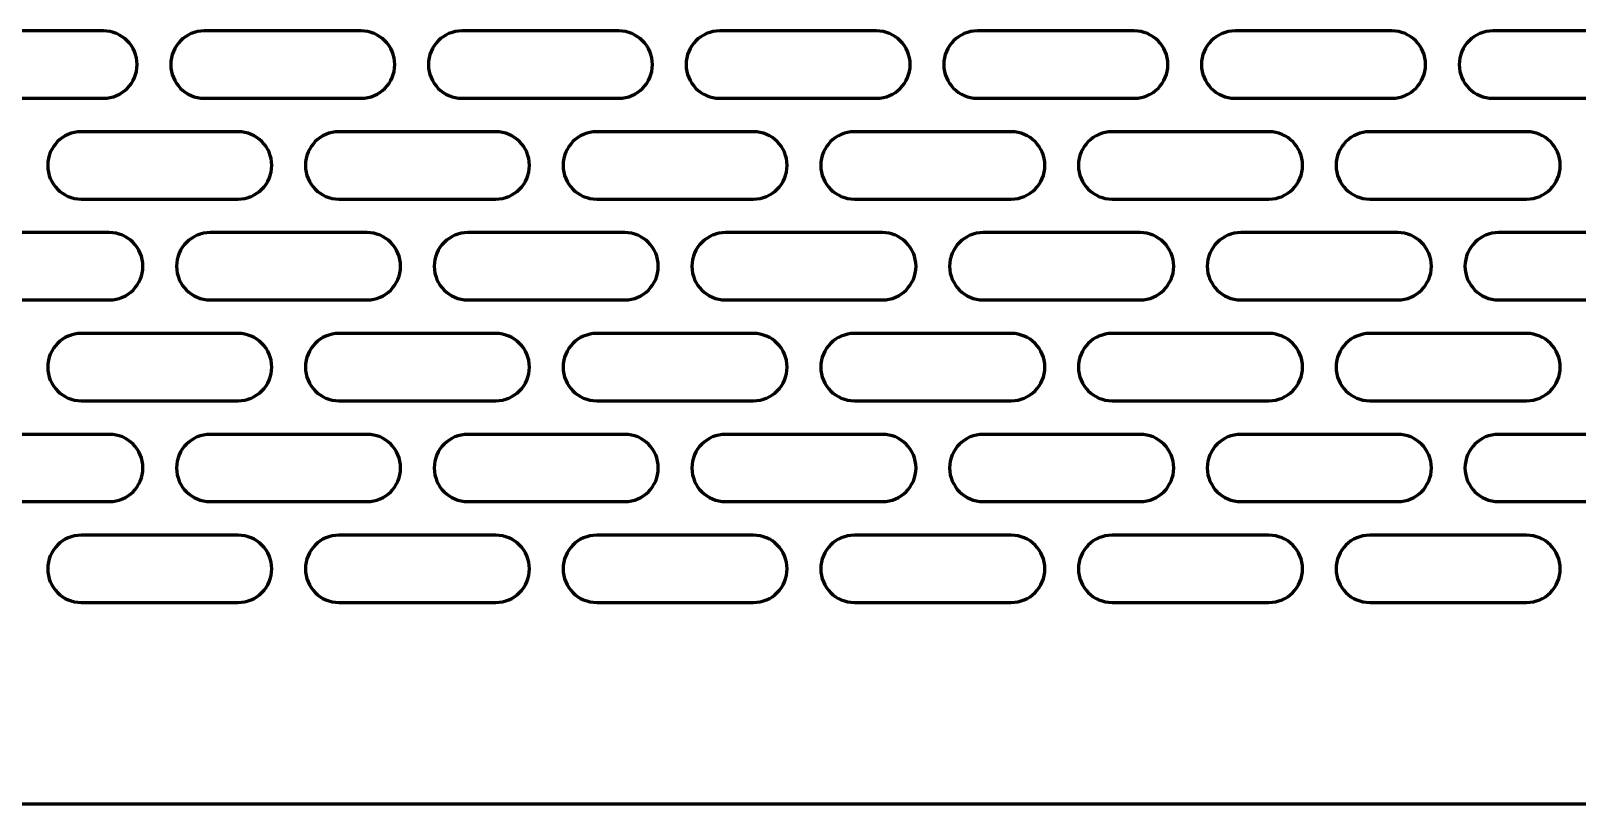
# Model space of a CAD drawing. Header units: millimetres. Extents: x -218 to 987, y 3 to 153.
# Drawn here: x -64.1 to 73.9, y 2.8 to 71.8 of the extents above; entities that cross this region are included whole.
import ezdxf

# ---------------------------------------------------------------- set-up
doc = ezdxf.new("R2010")
doc.units = ezdxf.units.MM
doc.linetypes.add('K5LT_BASIC', pattern=[0])
doc.layers.add('Системный слой', color=7, linetype='Continuous')

# ---------------------------------------------------------------- blocks, each defined once
blk = doc.blocks.new('U0')
at = {"layer": 'Системный слой', "color": 5, "linetype": 'K5LT_BASIC', "lineweight": 60, "true_color": 0x0000ff}
blk.add_line((986.88, 2.82), (-218.12, 2.82), dxfattribs=at)
blk = doc.blocks.new('U586')
at = {"layer": 'Системный слой', "color": 5, "linetype": 'K5LT_BASIC', "lineweight": 60, "true_color": 0x0000ff}
for p, q in [((69.38, 26.82), (55.38, 26.82)), ((55.38, 20.82), (69.38, 20.82))]:
    blk.add_line(p, q, dxfattribs=at)
for centre, start, end in [((55.38, 23.82), 90, 270), ((69.38, 23.82), 270, 90)]:
    blk.add_arc(centre, 3, start, end, dxfattribs=at)
blk = doc.blocks.new('U587')
at = {"layer": 'Системный слой', "color": 5, "linetype": 'K5LT_BASIC', "lineweight": 60, "true_color": 0x0000ff}
for p, q in [((46.38, 26.82), (32.38, 26.82)), ((32.38, 20.82), (46.38, 20.82))]:
    blk.add_line(p, q, dxfattribs=at)
for centre, start, end in [((32.38, 23.82), 90, 270), ((46.38, 23.82), 270, 90)]:
    blk.add_arc(centre, 3, start, end, dxfattribs=at)
blk = doc.blocks.new('U588')
at = {"layer": 'Системный слой', "color": 5, "linetype": 'K5LT_BASIC', "lineweight": 60, "true_color": 0x0000ff}
for p, q in [((23.38, 26.82), (9.38, 26.82)), ((9.38, 20.82), (23.38, 20.82))]:
    blk.add_line(p, q, dxfattribs=at)
for centre, start, end in [((9.38, 23.82), 90, 270), ((23.38, 23.82), 270, 90)]:
    blk.add_arc(centre, 3, start, end, dxfattribs=at)
blk = doc.blocks.new('U589')
at = {"layer": 'Системный слой', "color": 5, "linetype": 'K5LT_BASIC', "lineweight": 60, "true_color": 0x0000ff}
for p, q in [((0.38, 26.82), (-13.62, 26.82)), ((-13.62, 20.82), (0.38, 20.82))]:
    blk.add_line(p, q, dxfattribs=at)
for centre, start, end in [((-13.62, 23.82), 90, 270), ((0.38, 23.82), 270, 90)]:
    blk.add_arc(centre, 3, start, end, dxfattribs=at)
blk = doc.blocks.new('U590')
at = {"layer": 'Системный слой', "color": 5, "linetype": 'K5LT_BASIC', "lineweight": 60, "true_color": 0x0000ff}
for p, q in [((-22.62, 26.82), (-36.62, 26.82)), ((-36.62, 20.82), (-22.62, 20.82))]:
    blk.add_line(p, q, dxfattribs=at)
for centre, start, end in [((-36.62, 23.82), 90, 270), ((-22.62, 23.82), 270, 90)]:
    blk.add_arc(centre, 3, start, end, dxfattribs=at)
blk = doc.blocks.new('U591')
at = {"layer": 'Системный слой', "color": 5, "linetype": 'K5LT_BASIC', "lineweight": 60, "true_color": 0x0000ff}
for p, q in [((-45.62, 26.82), (-59.62, 26.82)), ((-59.62, 20.82), (-45.62, 20.82))]:
    blk.add_line(p, q, dxfattribs=at)
for centre, start, end in [((-59.62, 23.82), 90, 270), ((-45.62, 23.82), 270, 90)]:
    blk.add_arc(centre, 3, start, end, dxfattribs=at)
blk = doc.blocks.new('U705')
at = {"layer": 'Системный слой', "color": 5, "linetype": 'K5LT_BASIC', "lineweight": 60, "true_color": 0x0000ff}
for p, q in [((80.36, 71.82), (66.36, 71.82)), ((66.36, 65.82), (80.36, 65.82))]:
    blk.add_line(p, q, dxfattribs=at)
for centre, start, end in [((66.36, 68.82), 90, 270), ((80.36, 68.82), 270, 90)]:
    blk.add_arc(centre, 3, start, end, dxfattribs=at)
blk = doc.blocks.new('U707')
at = {"layer": 'Системный слой', "color": 5, "linetype": 'K5LT_BASIC', "lineweight": 60, "true_color": 0x0000ff}
for p, q in [((80.88, 53.82), (66.88, 53.82)), ((66.88, 47.82), (80.88, 47.82))]:
    blk.add_line(p, q, dxfattribs=at)
for centre, start, end in [((66.88, 50.82), 90, 270), ((80.88, 50.82), 270, 90)]:
    blk.add_arc(centre, 3, start, end, dxfattribs=at)
blk = doc.blocks.new('U709')
at = {"layer": 'Системный слой', "color": 5, "linetype": 'K5LT_BASIC', "lineweight": 60, "true_color": 0x0000ff}
for p, q in [((80.88, 35.82), (66.88, 35.82)), ((66.88, 29.82), (80.88, 29.82))]:
    blk.add_line(p, q, dxfattribs=at)
for centre, start, end in [((66.88, 32.82), 90, 270), ((80.88, 32.82), 270, 90)]:
    blk.add_arc(centre, 3, start, end, dxfattribs=at)
blk = doc.blocks.new('U711')
at = {"layer": 'Системный слой', "color": 5, "linetype": 'K5LT_BASIC', "lineweight": 60, "true_color": 0x0000ff}
for p, q in [((69.38, 62.82), (55.38, 62.82)), ((55.38, 56.82), (69.38, 56.82))]:
    blk.add_line(p, q, dxfattribs=at)
for centre, start, end in [((55.38, 59.82), 90, 270), ((69.38, 59.82), 270, 90)]:
    blk.add_arc(centre, 3, start, end, dxfattribs=at)
blk = doc.blocks.new('U712')
at = {"layer": 'Системный слой', "color": 5, "linetype": 'K5LT_BASIC', "lineweight": 60, "true_color": 0x0000ff}
for p, q in [((69.38, 44.82), (55.38, 44.82)), ((55.38, 38.82), (69.38, 38.82))]:
    blk.add_line(p, q, dxfattribs=at)
for centre, start, end in [((55.38, 41.82), 90, 270), ((69.38, 41.82), 270, 90)]:
    blk.add_arc(centre, 3, start, end, dxfattribs=at)
blk = doc.blocks.new('U714')
at = {"layer": 'Системный слой', "color": 5, "linetype": 'K5LT_BASIC', "lineweight": 60, "true_color": 0x0000ff}
for p, q in [((57.36, 71.82), (43.36, 71.82)), ((43.36, 65.82), (57.36, 65.82))]:
    blk.add_line(p, q, dxfattribs=at)
for centre, start, end in [((43.36, 68.82), 90, 270), ((57.36, 68.82), 270, 90)]:
    blk.add_arc(centre, 3, start, end, dxfattribs=at)
blk = doc.blocks.new('U715')
at = {"layer": 'Системный слой', "color": 5, "linetype": 'K5LT_BASIC', "lineweight": 60, "true_color": 0x0000ff}
for p, q in [((69.38, 62.82), (55.38, 62.82)), ((55.38, 56.82), (69.38, 56.82))]:
    blk.add_line(p, q, dxfattribs=at)
for centre, start, end in [((55.38, 59.82), 90, 270), ((69.38, 59.82), 270, 90)]:
    blk.add_arc(centre, 3, start, end, dxfattribs=at)
blk = doc.blocks.new('U716')
at = {"layer": 'Системный слой', "color": 5, "linetype": 'K5LT_BASIC', "lineweight": 60, "true_color": 0x0000ff}
for p, q in [((57.88, 53.82), (43.88, 53.82)), ((43.88, 47.82), (57.88, 47.82))]:
    blk.add_line(p, q, dxfattribs=at)
for centre, start, end in [((43.88, 50.82), 90, 270), ((57.88, 50.82), 270, 90)]:
    blk.add_arc(centre, 3, start, end, dxfattribs=at)
blk = doc.blocks.new('U717')
at = {"layer": 'Системный слой', "color": 5, "linetype": 'K5LT_BASIC', "lineweight": 60, "true_color": 0x0000ff}
for p, q in [((69.38, 44.82), (55.38, 44.82)), ((55.38, 38.82), (69.38, 38.82))]:
    blk.add_line(p, q, dxfattribs=at)
for centre, start, end in [((55.38, 41.82), 90, 270), ((69.38, 41.82), 270, 90)]:
    blk.add_arc(centre, 3, start, end, dxfattribs=at)
blk = doc.blocks.new('U718')
at = {"layer": 'Системный слой', "color": 5, "linetype": 'K5LT_BASIC', "lineweight": 60, "true_color": 0x0000ff}
for p, q in [((57.88, 35.82), (43.88, 35.82)), ((43.88, 29.82), (57.88, 29.82))]:
    blk.add_line(p, q, dxfattribs=at)
for centre, start, end in [((43.88, 32.82), 90, 270), ((57.88, 32.82), 270, 90)]:
    blk.add_arc(centre, 3, start, end, dxfattribs=at)
blk = doc.blocks.new('U720')
at = {"layer": 'Системный слой', "color": 5, "linetype": 'K5LT_BASIC', "lineweight": 60, "true_color": 0x0000ff}
for p, q in [((46.38, 62.82), (32.38, 62.82)), ((32.38, 56.82), (46.38, 56.82))]:
    blk.add_line(p, q, dxfattribs=at)
for centre, start, end in [((32.38, 59.82), 90, 270), ((46.38, 59.82), 270, 90)]:
    blk.add_arc(centre, 3, start, end, dxfattribs=at)
blk = doc.blocks.new('U721')
at = {"layer": 'Системный слой', "color": 5, "linetype": 'K5LT_BASIC', "lineweight": 60, "true_color": 0x0000ff}
for p, q in [((46.38, 44.82), (32.38, 44.82)), ((32.38, 38.82), (46.38, 38.82))]:
    blk.add_line(p, q, dxfattribs=at)
for centre, start, end in [((32.38, 41.82), 90, 270), ((46.38, 41.82), 270, 90)]:
    blk.add_arc(centre, 3, start, end, dxfattribs=at)
blk = doc.blocks.new('U723')
at = {"layer": 'Системный слой', "color": 5, "linetype": 'K5LT_BASIC', "lineweight": 60, "true_color": 0x0000ff}
for p, q in [((34.36, 71.82), (20.36, 71.82)), ((20.36, 65.82), (34.36, 65.82))]:
    blk.add_line(p, q, dxfattribs=at)
for centre, start, end in [((20.36, 68.82), 90, 270), ((34.36, 68.82), 270, 90)]:
    blk.add_arc(centre, 3, start, end, dxfattribs=at)
blk = doc.blocks.new('U724')
at = {"layer": 'Системный слой', "color": 5, "linetype": 'K5LT_BASIC', "lineweight": 60, "true_color": 0x0000ff}
for p, q in [((46.38, 62.82), (32.38, 62.82)), ((32.38, 56.82), (46.38, 56.82))]:
    blk.add_line(p, q, dxfattribs=at)
for centre, start, end in [((32.38, 59.82), 90, 270), ((46.38, 59.82), 270, 90)]:
    blk.add_arc(centre, 3, start, end, dxfattribs=at)
blk = doc.blocks.new('U725')
at = {"layer": 'Системный слой', "color": 5, "linetype": 'K5LT_BASIC', "lineweight": 60, "true_color": 0x0000ff}
for p, q in [((34.88, 53.82), (20.88, 53.82)), ((20.88, 47.82), (34.88, 47.82))]:
    blk.add_line(p, q, dxfattribs=at)
for centre, start, end in [((20.88, 50.82), 90, 270), ((34.88, 50.82), 270, 90)]:
    blk.add_arc(centre, 3, start, end, dxfattribs=at)
blk = doc.blocks.new('U726')
at = {"layer": 'Системный слой', "color": 5, "linetype": 'K5LT_BASIC', "lineweight": 60, "true_color": 0x0000ff}
for p, q in [((46.38, 44.82), (32.38, 44.82)), ((32.38, 38.82), (46.38, 38.82))]:
    blk.add_line(p, q, dxfattribs=at)
for centre, start, end in [((32.38, 41.82), 90, 270), ((46.38, 41.82), 270, 90)]:
    blk.add_arc(centre, 3, start, end, dxfattribs=at)
blk = doc.blocks.new('U727')
at = {"layer": 'Системный слой', "color": 5, "linetype": 'K5LT_BASIC', "lineweight": 60, "true_color": 0x0000ff}
for p, q in [((34.88, 35.82), (20.88, 35.82)), ((20.88, 29.82), (34.88, 29.82))]:
    blk.add_line(p, q, dxfattribs=at)
for centre, start, end in [((20.88, 32.82), 90, 270), ((34.88, 32.82), 270, 90)]:
    blk.add_arc(centre, 3, start, end, dxfattribs=at)
blk = doc.blocks.new('U729')
at = {"layer": 'Системный слой', "color": 5, "linetype": 'K5LT_BASIC', "lineweight": 60, "true_color": 0x0000ff}
for p, q in [((23.38, 62.82), (9.38, 62.82)), ((9.38, 56.82), (23.38, 56.82))]:
    blk.add_line(p, q, dxfattribs=at)
for centre, start, end in [((9.38, 59.82), 90, 270), ((23.38, 59.82), 270, 90)]:
    blk.add_arc(centre, 3, start, end, dxfattribs=at)
blk = doc.blocks.new('U730')
at = {"layer": 'Системный слой', "color": 5, "linetype": 'K5LT_BASIC', "lineweight": 60, "true_color": 0x0000ff}
for p, q in [((23.38, 44.82), (9.38, 44.82)), ((9.38, 38.82), (23.38, 38.82))]:
    blk.add_line(p, q, dxfattribs=at)
for centre, start, end in [((9.38, 41.82), 90, 270), ((23.38, 41.82), 270, 90)]:
    blk.add_arc(centre, 3, start, end, dxfattribs=at)
blk = doc.blocks.new('U732')
at = {"layer": 'Системный слой', "color": 5, "linetype": 'K5LT_BASIC', "lineweight": 60, "true_color": 0x0000ff}
for p, q in [((11.36, 71.82), (-2.64, 71.82)), ((-2.64, 65.82), (11.36, 65.82))]:
    blk.add_line(p, q, dxfattribs=at)
for centre, start, end in [((-2.64, 68.82), 90, 270), ((11.36, 68.82), 270, 90)]:
    blk.add_arc(centre, 3, start, end, dxfattribs=at)
blk = doc.blocks.new('U733')
at = {"layer": 'Системный слой', "color": 5, "linetype": 'K5LT_BASIC', "lineweight": 60, "true_color": 0x0000ff}
for p, q in [((23.38, 62.82), (9.38, 62.82)), ((9.38, 56.82), (23.38, 56.82))]:
    blk.add_line(p, q, dxfattribs=at)
for centre, start, end in [((9.38, 59.82), 90, 270), ((23.38, 59.82), 270, 90)]:
    blk.add_arc(centre, 3, start, end, dxfattribs=at)
blk = doc.blocks.new('U734')
at = {"layer": 'Системный слой', "color": 5, "linetype": 'K5LT_BASIC', "lineweight": 60, "true_color": 0x0000ff}
for p, q in [((11.88, 53.82), (-2.12, 53.82)), ((-2.12, 47.82), (11.88, 47.82))]:
    blk.add_line(p, q, dxfattribs=at)
for centre, start, end in [((-2.12, 50.82), 90, 270), ((11.88, 50.82), 270, 90)]:
    blk.add_arc(centre, 3, start, end, dxfattribs=at)
blk = doc.blocks.new('U735')
at = {"layer": 'Системный слой', "color": 5, "linetype": 'K5LT_BASIC', "lineweight": 60, "true_color": 0x0000ff}
for p, q in [((23.38, 44.82), (9.38, 44.82)), ((9.38, 38.82), (23.38, 38.82))]:
    blk.add_line(p, q, dxfattribs=at)
for centre, start, end in [((9.38, 41.82), 90, 270), ((23.38, 41.82), 270, 90)]:
    blk.add_arc(centre, 3, start, end, dxfattribs=at)
blk = doc.blocks.new('U736')
at = {"layer": 'Системный слой', "color": 5, "linetype": 'K5LT_BASIC', "lineweight": 60, "true_color": 0x0000ff}
for p, q in [((11.88, 35.82), (-2.12, 35.82)), ((-2.12, 29.82), (11.88, 29.82))]:
    blk.add_line(p, q, dxfattribs=at)
for centre, start, end in [((-2.12, 32.82), 90, 270), ((11.88, 32.82), 270, 90)]:
    blk.add_arc(centre, 3, start, end, dxfattribs=at)
blk = doc.blocks.new('U738')
at = {"layer": 'Системный слой', "color": 5, "linetype": 'K5LT_BASIC', "lineweight": 60, "true_color": 0x0000ff}
for p, q in [((0.38, 62.82), (-13.62, 62.82)), ((-13.62, 56.82), (0.38, 56.82))]:
    blk.add_line(p, q, dxfattribs=at)
for centre, start, end in [((-13.62, 59.82), 90, 270), ((0.38, 59.82), 270, 90)]:
    blk.add_arc(centre, 3, start, end, dxfattribs=at)
blk = doc.blocks.new('U739')
at = {"layer": 'Системный слой', "color": 5, "linetype": 'K5LT_BASIC', "lineweight": 60, "true_color": 0x0000ff}
for p, q in [((0.38, 44.82), (-13.62, 44.82)), ((-13.62, 38.82), (0.38, 38.82))]:
    blk.add_line(p, q, dxfattribs=at)
for centre, start, end in [((-13.62, 41.82), 90, 270), ((0.38, 41.82), 270, 90)]:
    blk.add_arc(centre, 3, start, end, dxfattribs=at)
blk = doc.blocks.new('U741')
at = {"layer": 'Системный слой', "color": 5, "linetype": 'K5LT_BASIC', "lineweight": 60, "true_color": 0x0000ff}
for p, q in [((-11.64, 71.82), (-25.64, 71.82)), ((-25.64, 65.82), (-11.64, 65.82))]:
    blk.add_line(p, q, dxfattribs=at)
for centre, start, end in [((-25.64, 68.82), 90, 270), ((-11.64, 68.82), 270, 90)]:
    blk.add_arc(centre, 3, start, end, dxfattribs=at)
blk = doc.blocks.new('U742')
at = {"layer": 'Системный слой', "color": 5, "linetype": 'K5LT_BASIC', "lineweight": 60, "true_color": 0x0000ff}
for p, q in [((0.38, 62.82), (-13.62, 62.82)), ((-13.62, 56.82), (0.38, 56.82))]:
    blk.add_line(p, q, dxfattribs=at)
for centre, start, end in [((-13.62, 59.82), 90, 270), ((0.38, 59.82), 270, 90)]:
    blk.add_arc(centre, 3, start, end, dxfattribs=at)
blk = doc.blocks.new('U743')
at = {"layer": 'Системный слой', "color": 5, "linetype": 'K5LT_BASIC', "lineweight": 60, "true_color": 0x0000ff}
for p, q in [((-11.12, 53.82), (-25.12, 53.82)), ((-25.12, 47.82), (-11.12, 47.82))]:
    blk.add_line(p, q, dxfattribs=at)
for centre, start, end in [((-25.12, 50.82), 90, 270), ((-11.12, 50.82), 270, 90)]:
    blk.add_arc(centre, 3, start, end, dxfattribs=at)
blk = doc.blocks.new('U744')
at = {"layer": 'Системный слой', "color": 5, "linetype": 'K5LT_BASIC', "lineweight": 60, "true_color": 0x0000ff}
for p, q in [((0.38, 44.82), (-13.62, 44.82)), ((-13.62, 38.82), (0.38, 38.82))]:
    blk.add_line(p, q, dxfattribs=at)
for centre, start, end in [((-13.62, 41.82), 90, 270), ((0.38, 41.82), 270, 90)]:
    blk.add_arc(centre, 3, start, end, dxfattribs=at)
blk = doc.blocks.new('U745')
at = {"layer": 'Системный слой', "color": 5, "linetype": 'K5LT_BASIC', "lineweight": 60, "true_color": 0x0000ff}
for p, q in [((-11.12, 35.82), (-25.12, 35.82)), ((-25.12, 29.82), (-11.12, 29.82))]:
    blk.add_line(p, q, dxfattribs=at)
for centre, start, end in [((-25.12, 32.82), 90, 270), ((-11.12, 32.82), 270, 90)]:
    blk.add_arc(centre, 3, start, end, dxfattribs=at)
blk = doc.blocks.new('U747')
at = {"layer": 'Системный слой', "color": 5, "linetype": 'K5LT_BASIC', "lineweight": 60, "true_color": 0x0000ff}
for p, q in [((-22.62, 62.82), (-36.62, 62.82)), ((-36.62, 56.82), (-22.62, 56.82))]:
    blk.add_line(p, q, dxfattribs=at)
for centre, start, end in [((-36.62, 59.82), 90, 270), ((-22.62, 59.82), 270, 90)]:
    blk.add_arc(centre, 3, start, end, dxfattribs=at)
blk = doc.blocks.new('U748')
at = {"layer": 'Системный слой', "color": 5, "linetype": 'K5LT_BASIC', "lineweight": 60, "true_color": 0x0000ff}
for p, q in [((-22.62, 44.82), (-36.62, 44.82)), ((-36.62, 38.82), (-22.62, 38.82))]:
    blk.add_line(p, q, dxfattribs=at)
for centre, start, end in [((-36.62, 41.82), 90, 270), ((-22.62, 41.82), 270, 90)]:
    blk.add_arc(centre, 3, start, end, dxfattribs=at)
blk = doc.blocks.new('U750')
at = {"layer": 'Системный слой', "color": 5, "linetype": 'K5LT_BASIC', "lineweight": 60, "true_color": 0x0000ff}
for p, q in [((-34.64, 71.82), (-48.64, 71.82)), ((-48.64, 65.82), (-34.64, 65.82))]:
    blk.add_line(p, q, dxfattribs=at)
for centre, start, end in [((-48.64, 68.82), 90, 270), ((-34.64, 68.82), 270, 90)]:
    blk.add_arc(centre, 3, start, end, dxfattribs=at)
blk = doc.blocks.new('U751')
at = {"layer": 'Системный слой', "color": 5, "linetype": 'K5LT_BASIC', "lineweight": 60, "true_color": 0x0000ff}
for p, q in [((-22.62, 62.82), (-36.62, 62.82)), ((-36.62, 56.82), (-22.62, 56.82))]:
    blk.add_line(p, q, dxfattribs=at)
for centre, start, end in [((-36.62, 59.82), 90, 270), ((-22.62, 59.82), 270, 90)]:
    blk.add_arc(centre, 3, start, end, dxfattribs=at)
blk = doc.blocks.new('U752')
at = {"layer": 'Системный слой', "color": 5, "linetype": 'K5LT_BASIC', "lineweight": 60, "true_color": 0x0000ff}
for p, q in [((-34.12, 53.82), (-48.12, 53.82)), ((-48.12, 47.82), (-34.12, 47.82))]:
    blk.add_line(p, q, dxfattribs=at)
for centre, start, end in [((-48.12, 50.82), 90, 270), ((-34.12, 50.82), 270, 90)]:
    blk.add_arc(centre, 3, start, end, dxfattribs=at)
blk = doc.blocks.new('U753')
at = {"layer": 'Системный слой', "color": 5, "linetype": 'K5LT_BASIC', "lineweight": 60, "true_color": 0x0000ff}
for p, q in [((-22.62, 44.82), (-36.62, 44.82)), ((-36.62, 38.82), (-22.62, 38.82))]:
    blk.add_line(p, q, dxfattribs=at)
for centre, start, end in [((-36.62, 41.82), 90, 270), ((-22.62, 41.82), 270, 90)]:
    blk.add_arc(centre, 3, start, end, dxfattribs=at)
blk = doc.blocks.new('U754')
at = {"layer": 'Системный слой', "color": 5, "linetype": 'K5LT_BASIC', "lineweight": 60, "true_color": 0x0000ff}
for p, q in [((-34.12, 35.82), (-48.12, 35.82)), ((-48.12, 29.82), (-34.12, 29.82))]:
    blk.add_line(p, q, dxfattribs=at)
for centre, start, end in [((-48.12, 32.82), 90, 270), ((-34.12, 32.82), 270, 90)]:
    blk.add_arc(centre, 3, start, end, dxfattribs=at)
blk = doc.blocks.new('U756')
at = {"layer": 'Системный слой', "color": 5, "linetype": 'K5LT_BASIC', "lineweight": 60, "true_color": 0x0000ff}
for p, q in [((-45.62, 62.82), (-59.62, 62.82)), ((-59.62, 56.82), (-45.62, 56.82))]:
    blk.add_line(p, q, dxfattribs=at)
for centre, start, end in [((-59.62, 59.82), 90, 270), ((-45.62, 59.82), 270, 90)]:
    blk.add_arc(centre, 3, start, end, dxfattribs=at)
blk = doc.blocks.new('U757')
at = {"layer": 'Системный слой', "color": 5, "linetype": 'K5LT_BASIC', "lineweight": 60, "true_color": 0x0000ff}
for p, q in [((-45.62, 44.82), (-59.62, 44.82)), ((-59.62, 38.82), (-45.62, 38.82))]:
    blk.add_line(p, q, dxfattribs=at)
for centre, start, end in [((-59.62, 41.82), 90, 270), ((-45.62, 41.82), 270, 90)]:
    blk.add_arc(centre, 3, start, end, dxfattribs=at)
blk = doc.blocks.new('U759')
at = {"layer": 'Системный слой', "color": 5, "linetype": 'K5LT_BASIC', "lineweight": 60, "true_color": 0x0000ff}
for p, q in [((-57.64, 71.82), (-71.64, 71.82)), ((-71.64, 65.82), (-57.64, 65.82))]:
    blk.add_line(p, q, dxfattribs=at)
for centre, start, end in [((-71.64, 68.82), 90, 270), ((-57.64, 68.82), 270, 90)]:
    blk.add_arc(centre, 3, start, end, dxfattribs=at)
blk = doc.blocks.new('U760')
at = {"layer": 'Системный слой', "color": 5, "linetype": 'K5LT_BASIC', "lineweight": 60, "true_color": 0x0000ff}
for p, q in [((-45.62, 62.82), (-59.62, 62.82)), ((-59.62, 56.82), (-45.62, 56.82))]:
    blk.add_line(p, q, dxfattribs=at)
for centre, start, end in [((-59.62, 59.82), 90, 270), ((-45.62, 59.82), 270, 90)]:
    blk.add_arc(centre, 3, start, end, dxfattribs=at)
blk = doc.blocks.new('U761')
at = {"layer": 'Системный слой', "color": 5, "linetype": 'K5LT_BASIC', "lineweight": 60, "true_color": 0x0000ff}
for p, q in [((-57.12, 53.82), (-71.12, 53.82)), ((-71.12, 47.82), (-57.12, 47.82))]:
    blk.add_line(p, q, dxfattribs=at)
for centre, start, end in [((-71.12, 50.82), 90, 270), ((-57.12, 50.82), 270, 90)]:
    blk.add_arc(centre, 3, start, end, dxfattribs=at)
blk = doc.blocks.new('U762')
at = {"layer": 'Системный слой', "color": 5, "linetype": 'K5LT_BASIC', "lineweight": 60, "true_color": 0x0000ff}
for p, q in [((-45.62, 44.82), (-59.62, 44.82)), ((-59.62, 38.82), (-45.62, 38.82))]:
    blk.add_line(p, q, dxfattribs=at)
for centre, start, end in [((-59.62, 41.82), 90, 270), ((-45.62, 41.82), 270, 90)]:
    blk.add_arc(centre, 3, start, end, dxfattribs=at)
blk = doc.blocks.new('U763')
at = {"layer": 'Системный слой', "color": 5, "linetype": 'K5LT_BASIC', "lineweight": 60, "true_color": 0x0000ff}
for p, q in [((-57.12, 35.82), (-71.12, 35.82)), ((-71.12, 29.82), (-57.12, 29.82))]:
    blk.add_line(p, q, dxfattribs=at)
for centre, start, end in [((-71.12, 32.82), 90, 270), ((-57.12, 32.82), 270, 90)]:
    blk.add_arc(centre, 3, start, end, dxfattribs=at)

msp = doc.modelspace()

# ---------------------------------------------------------------- block references
at = {"layer": 'Системный слой'}
for name in ['U0', 'U759', 'U750', 'U741', 'U732', 'U723', 'U714', 'U705', 'U756', 'U760', 'U747', 'U751', 'U738', 'U742', 'U729', 'U733', 'U720', 'U724', 'U711', 'U715', 'U761', 'U752', 'U743', 'U734', 'U725', 'U716', 'U707', 'U757', 'U762', 'U748', 'U753', 'U739', 'U744', 'U730', 'U735', 'U721', 'U726', 'U712', 'U717', 'U763', 'U754', 'U745', 'U736', 'U727', 'U718', 'U709', 'U591', 'U590', 'U589', 'U588', 'U587', 'U586']:
    msp.add_blockref(name, (0, 0), dxfattribs=at)

doc.saveas('drawing.dxf')
